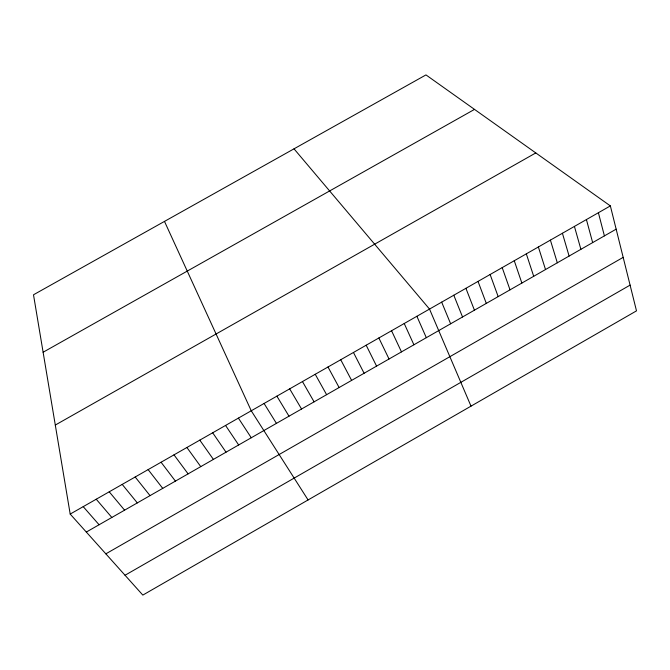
<?xml version="1.0" encoding="UTF-8"?>
<svg xmlns="http://www.w3.org/2000/svg" width="670" height="670" viewBox="0 0 670 670"><rect width="100%" height="100%" fill="white"/><g stroke="black" fill="none" stroke-linecap="round" stroke-linejoin="round"><path stroke-width="1" d="M125.039 575.254L630.093 285.118M105.843 553.839L623.175 257.372M70.191 514.074L610.362 205.908L636.5 310.863L142.827 595.094L70.191 514.074L33.5 294.783L425.969 74.906L610.362 205.908M86.313 532.055L616.157 229.165M55.3 425.056L535.791 152.928M43.114 352.236L474.511 109.394M83.214 506.646L99.085 524.752M96.229 499.217L111.84 517.458M294.013 148.832L429.52 309.079L471.01 406.146M109.227 491.805L124.587 510.171M122.208 484.402L137.317 502.902M135.181 476.998L150.03 495.632M148.129 469.611L162.735 488.371M161.068 462.225L175.423 481.11M173.999 454.855L188.094 473.866M186.905 447.493L200.757 466.63M199.802 440.131L213.403 459.402M212.683 432.778L226.033 452.183M225.555 425.442L238.654 444.964M238.411 418.105L251.258 437.761M308.083 499.946L251.25 410.785L164.485 221.402M264.072 403.466L276.434 423.373M276.886 396.154L288.996 416.187M289.683 388.86L301.55 409.01M302.463 381.565L314.088 401.841M315.235 374.279L326.608 394.68M327.99 367.001L339.121 387.536M340.728 359.731L351.616 380.392M353.459 352.47L364.103 373.249M366.172 345.217L376.574 366.122M378.868 337.973L389.027 359.003M391.556 330.737L401.472 351.892M404.228 323.51L413.901 344.782M416.882 316.29L426.321 337.688M441.672 302.145L450.634 323.786M453.799 295.227L462.534 316.977M465.918 288.309L474.427 310.185M478.028 281.408L486.303 303.393M490.122 274.507L498.17 296.609M502.199 267.615L510.021 289.834M514.267 260.731L521.863 283.067M526.327 253.855L533.697 276.3M538.37 246.979L545.514 269.549M550.397 240.12L557.314 262.799M562.415 233.26L569.106 256.057M574.424 226.41L580.89 249.324M586.418 219.567L592.657 242.599M598.394 212.733L604.407 235.874"/></g></svg>
